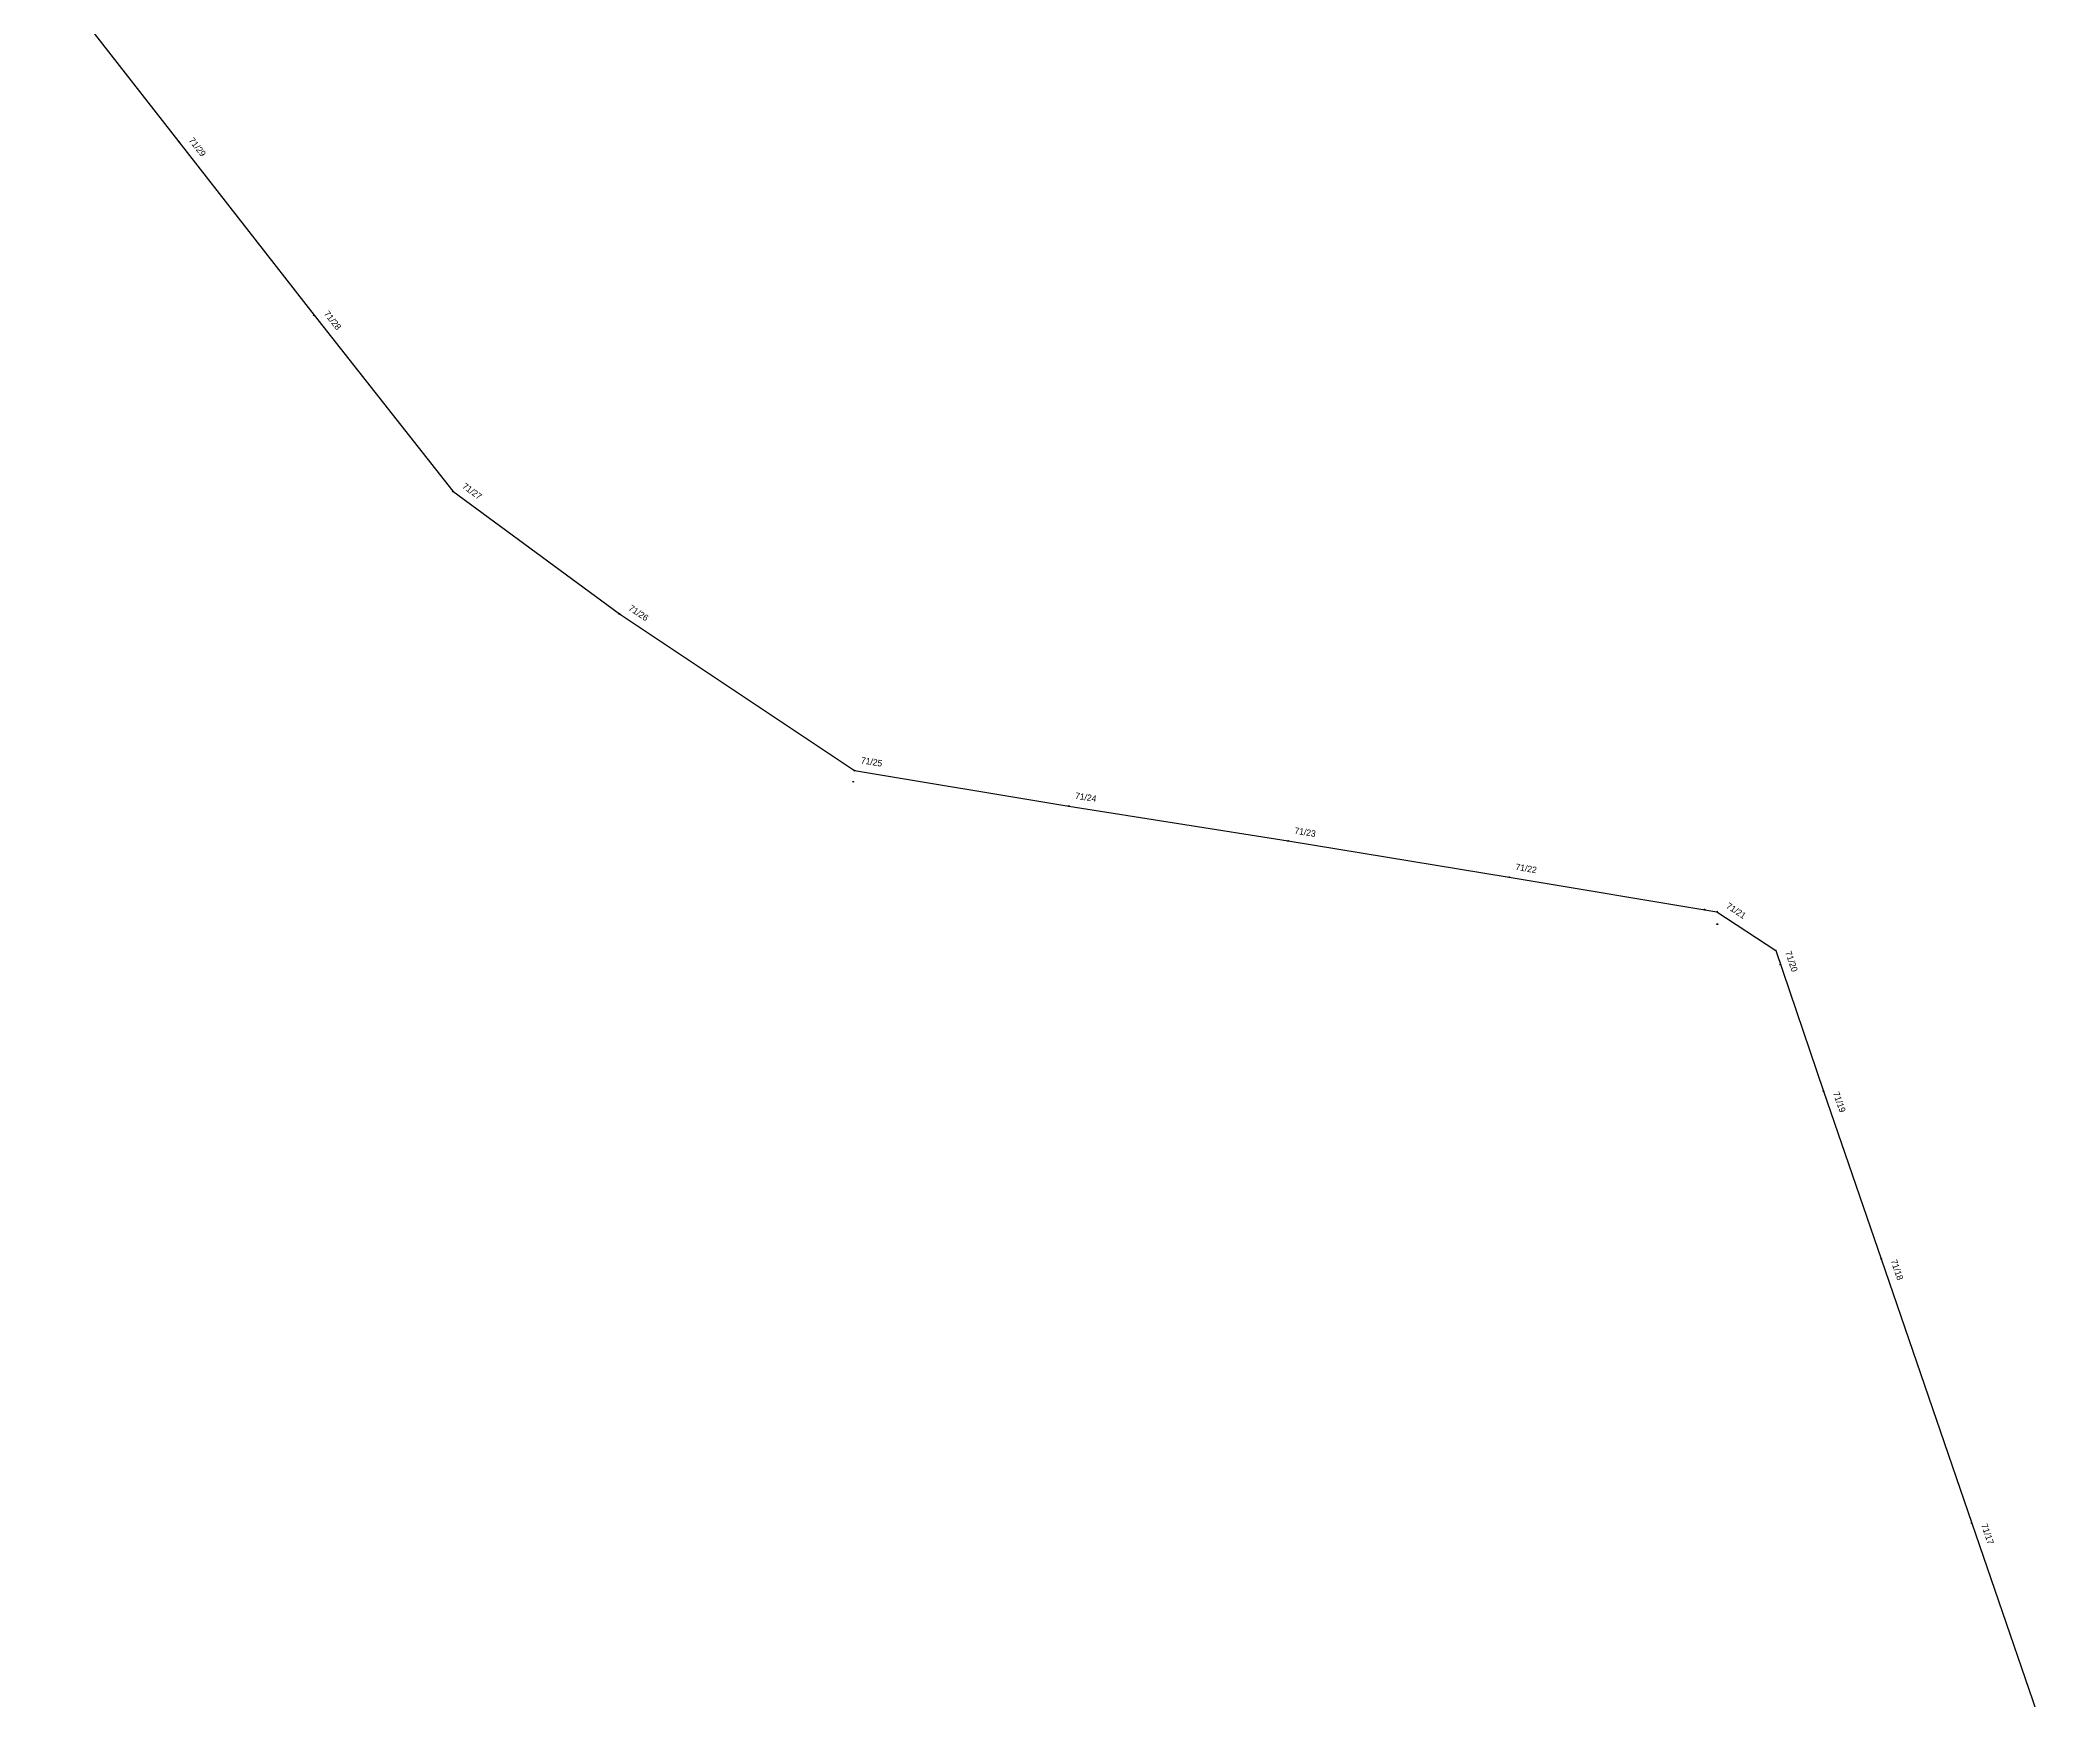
# Model space of a CAD drawing. Header units: metres. Extents: x 2259452 to 2262826, y 426390 to 431191.
# Drawn here: x 2261237 to 2261870, y 430150 to 430671 of the extents above; entities that cross this region are included whole.
import ezdxf

# ---------------------------------------------------------------- set-up
doc = ezdxf.new("R2010")
doc.units = ezdxf.units.M
for name, color, linetype in [('ВЛ-10кВ ф.8 ПС Володаровка', 5, 'Continuous'), ('опоры', 250, 'Continuous'), ('укосы', 250, 'Continuous')]:
    doc.layers.add(name, color=color, linetype=linetype)

# ---------------------------------------------------------------- blocks, each defined once
blk = doc.blocks.new('BL2')
blk.add_lwpolyline([(-0.09, -0.12), (-0.09, 0.12), (0.09, 0.12), (0.09, -0.12), (-0.09, -0.12)])
blk.add_attdef('НОМЕР', (1.5, 2.6), '', height=2)

msp = doc.modelspace()

# ---------------------------------------------------------------- linework, layer by layer
at = {"layer": 'ВЛ-10кВ ф.8 ПС Володаровка', "color": 3}
msp.add_lwpolyline([(2261236.76, 430694.44), (2261280.18, 430638.87), (2261322.56, 430584.49), (2261366.07, 430529.3), (2261418.28, 430490.88), (2261491.99, 430441.74), (2261559.15, 430430.62), (2261627.9, 430419.69), (2261697.18, 430408.32), (2261762.37, 430397.48), (2261780.78, 430385.36), (2261795.77, 430341.26), (2261813.86, 430288.68), (2261842.23, 430205.82), (2261869.79, 430125.74)], dxfattribs=at)

# ---------------------------------------------------------------- block references
at = {"layer": 'опоры', "color": 250}
for p, rotation, values in [((2261280.18, 430638.87), 307.93097604634, {'НОМЕР': '71/29'}), ((2261322.56, 430584.49), 308.2470495399373, {'НОМЕР': '71/28'}), ((2261366.07, 430529.3), 323.6533651652952, {'НОМЕР': '71/27'}), ((2261418.28, 430490.88), 326.3099178520466, {'НОМЕР': '71/26'}), ((2261491.99, 430441.74), 350.6030760196588, {'НОМЕР': '71/25'}), ((2261559.15, 430430.62), 350.9623535290864, {'НОМЕР': '71/24'}), ((2261627.9, 430419.69), 350.6833983812525, {'НОМЕР': '71/23'}), ((2261697.18, 430408.32), 350.5529288147938, {'НОМЕР': '71/22'}), ((2261762.37, 430397.48), 326.6429354668537, {'НОМЕР': '71/21'}), ((2261780.78, 430385.36), 288.7647126994743, {'НОМЕР': '71/20'}), ((2261795.77, 430341.26), 288.9890924820437, {'НОМЕР': '71/19'}), ((2261813.86, 430288.68), 288.9029589218857, {'НОМЕР': '71/18'}), ((2261842.23, 430205.82), 288.9906135717053, {'НОМЕР': '71/17'})]:
    msp.add_blockref('BL2', p, dxfattribs=dict(at, rotation=rotation)).add_auto_attribs(values)
at = {"layer": 'укосы', "color": 250}
for p, rotation in [((2261491.57, 430438.25), 83.0519779845832), ((2261758.42, 430398.17), 350.0700677725413), ((2261762.5, 430393.59), 271.8526069209572), ((2261782.23, 430380.95), 288.1863786982684)]:
    msp.add_blockref('BL2', p, dxfattribs=dict(at, rotation=rotation))

doc.saveas('drawing.dxf')
